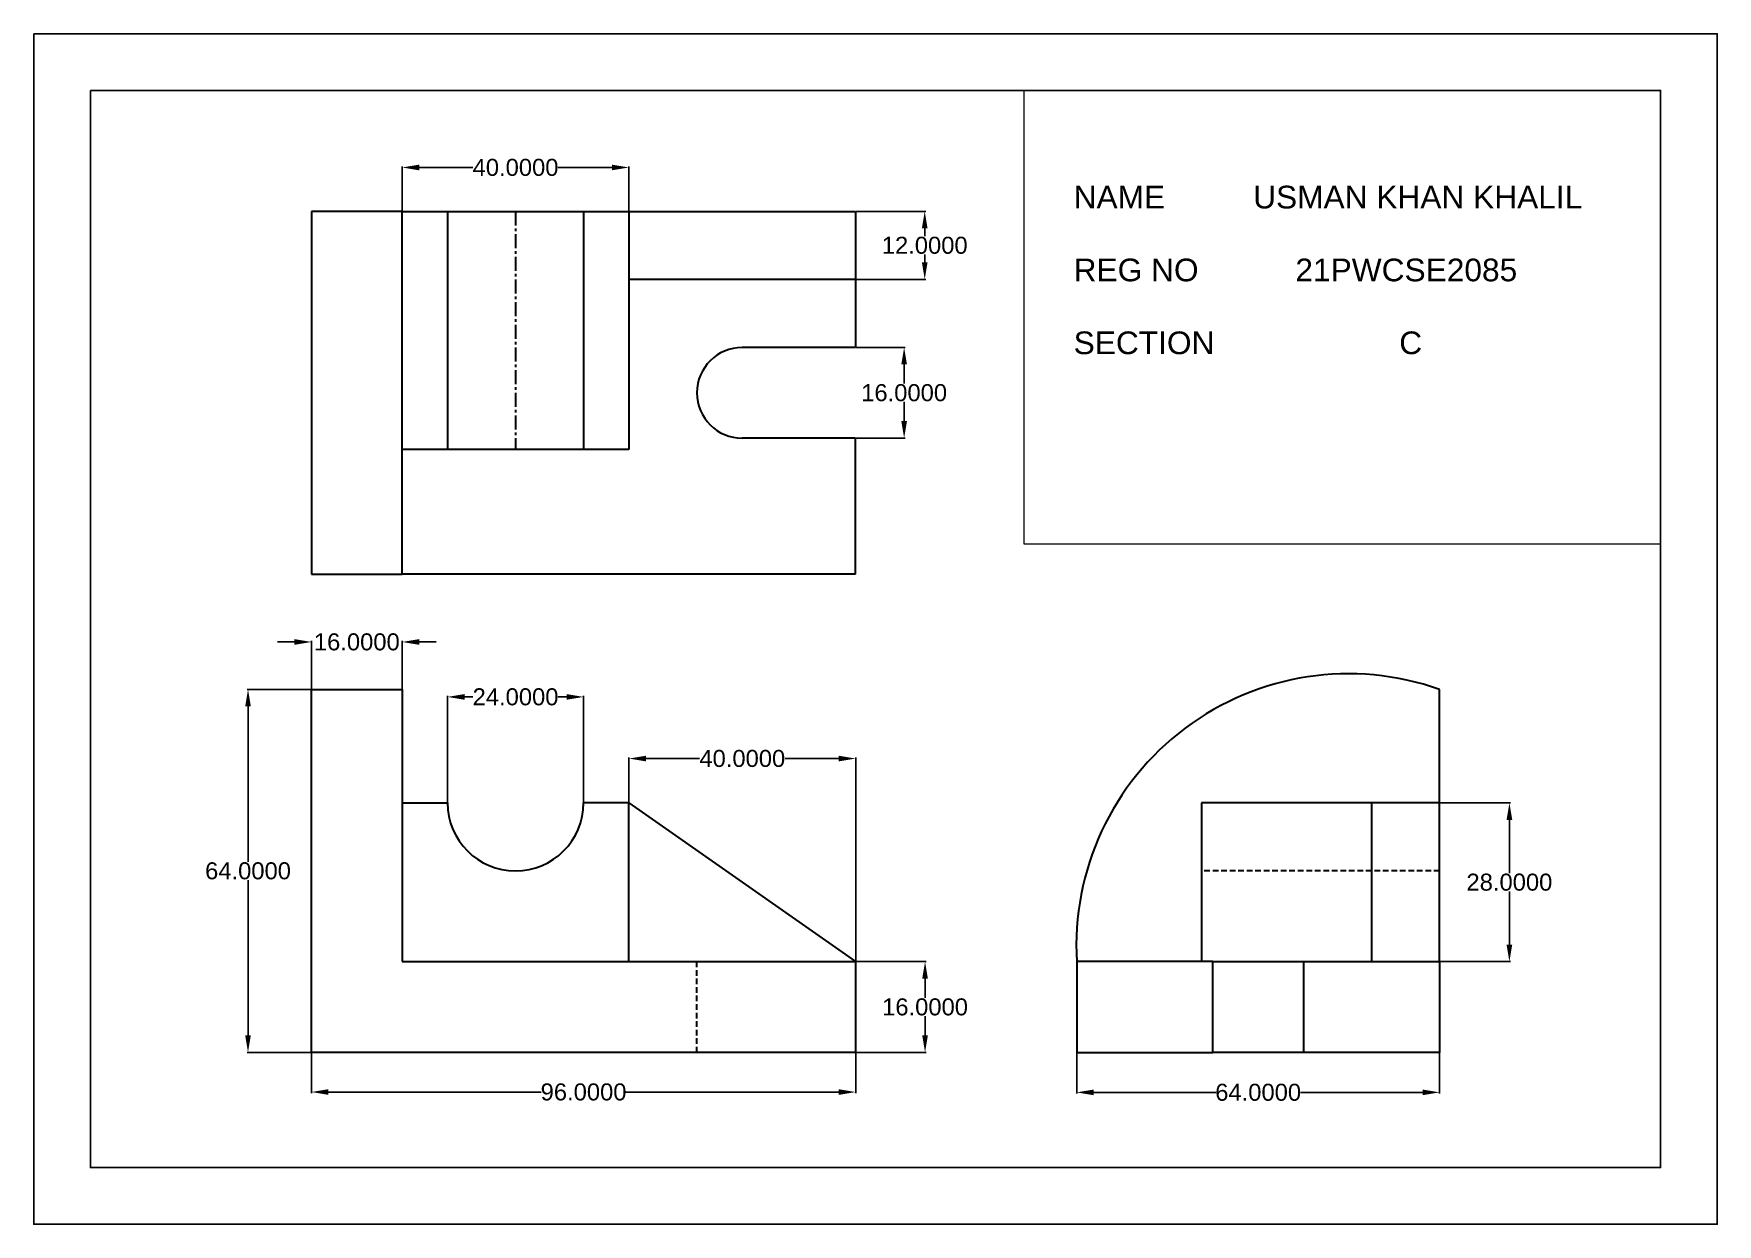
# Model space of a CAD drawing. Header units: inches. Extents: x 20 to 317, y -193 to 17.
import ezdxf

# ---------------------------------------------------------------- set-up
doc = ezdxf.new("R2010")
doc.units = ezdxf.units.IN
doc.header["$MEASUREMENT"] = 0
doc.linetypes.add('CENTERX2', pattern=[4, 2.5, -0.5, 0.5, -0.5])
doc.linetypes.add('DASHEDX2', pattern=[1.5, 1, -0.5])
for name, color, linetype, lineweight in [('center line', 3, 'CENTERX2', 30), ('diamension', 1, 'Continuous', 5), ('FV TV RSV', 5, 'Continuous', 30), ('hidden lines', 4, 'DASHEDX2', 30), ('sheet division', 6, 'Continuous', 5)]:
    doc.layers.add(name, color=color, linetype=linetype, lineweight=lineweight)
doc.styles.get("Standard").update_dxf_attribs({"font": 'arial.ttf'})
doc.dimstyles.get("Standard").update_dxf_attribs({"dimtxt": 3, "dimasz": 3, "dimexe": 0.18, "dimexo": 0.0625, "dimgap": 0.09, "dimtad": 0, "dimtih": 1, "dimtoh": 1, "dimdec": 4, "dimzin": 0, "dimdsep": 46, "dimtxsty": 'Standard', "dimcen": 0.09, "dimadec": 0, "dimazin": 0, "dimtfac": 1, "dimtdec": 4, "dimtofl": 0, "dimtmove": 0, "dimatfit": 3, "dimfxl": 1, "dimtolj": 1, "dimtzin": 0, "dimarcsym": 0})

# ---------------------------------------------------------------- blocks, each defined once
blk = doc.blocks.new('*D2')
at = {"layer": 'Defpoints', "color": 0, "transparency": 16777216}
for p in [(69.05, -162.23), (165.05, -162.23), (165.05, -169.23)]:
    blk.add_point(p, dxfattribs=at)
at = {"layer": 'diamension', "color": 0, "lineweight": -2, "transparency": 16777216}
for p, q in [((69.05, -162.29), (69.05, -169.41)), ((165.05, -162.29), (165.05, -169.41)), ((72.05, -169.23), (109.57, -169.23)), ((162.05, -169.23), (124.53, -169.23))]:
    blk.add_line(p, q, dxfattribs=at)
at = {"layer": 'diamension', "color": 0, "transparency": 16777216}
for points in [[(72.05, -168.73), (72.05, -169.73), (69.05, -169.23)], [(162.05, -168.73), (162.05, -169.73), (165.05, -169.23)]]:
    blk.add_solid(points, dxfattribs=at)
at = {"layer": 'diamension', "color": 0, "transparency": 16777216, "insert": (117.05, -169.23), "char_height": 3, "attachment_point": 5}
blk.add_mtext('\\A1;96.0000', dxfattribs=at)
blk = doc.blocks.new('*D3')
at = {"layer": 'Defpoints', "color": 0, "transparency": 16777216}
for p in [(57.86, -98.23), (69.05, -98.23), (69.05, -162.23)]:
    blk.add_point(p, dxfattribs=at)
at = {"layer": 'diamension', "color": 0, "lineweight": -2, "transparency": 16777216}
for p, q in [((68.99, -98.23), (57.68, -98.23)), ((57.86, -101.23), (57.86, -128.61)), ((57.86, -159.23), (57.86, -131.85)), ((68.99, -162.23), (57.68, -162.23))]:
    blk.add_line(p, q, dxfattribs=at)
at = {"layer": 'diamension', "color": 0, "transparency": 16777216}
for points in [[(57.36, -101.23), (58.36, -101.23), (57.86, -98.23)], [(57.36, -159.23), (58.36, -159.23), (57.86, -162.23)]]:
    blk.add_solid(points, dxfattribs=at)
at = {"layer": 'diamension', "color": 0, "transparency": 16777216, "insert": (57.86, -130.23), "char_height": 3, "attachment_point": 5}
blk.add_mtext('\\A1;64.0000', dxfattribs=at)
blk = doc.blocks.new('*D4')
at = {"layer": 'Defpoints', "color": 0, "transparency": 16777216}
for p in [(165.05, -146.23), (165.05, -162.23), (177.29, -162.23)]:
    blk.add_point(p, dxfattribs=at)
at = {"layer": 'diamension', "color": 0, "lineweight": -2, "transparency": 16777216}
for p, q in [((165.11, -146.23), (177.47, -146.23)), ((177.29, -149.23), (177.29, -152.61)), ((177.29, -159.23), (177.29, -155.85)), ((165.11, -162.23), (177.47, -162.23))]:
    blk.add_line(p, q, dxfattribs=at)
at = {"layer": 'diamension', "color": 0, "transparency": 16777216}
for points in [[(176.79, -149.23), (177.79, -149.23), (177.29, -146.23)], [(176.79, -159.23), (177.79, -159.23), (177.29, -162.23)]]:
    blk.add_solid(points, dxfattribs=at)
at = {"layer": 'diamension', "color": 0, "transparency": 16777216, "insert": (177.29, -154.23), "char_height": 3, "attachment_point": 5}
blk.add_mtext('\\A1;16.0000', dxfattribs=at)
blk = doc.blocks.new('*D5')
at = {"layer": 'Defpoints', "color": 0, "transparency": 16777216}
for p in [(85.05, -89.85), (69.05, -98.23), (85.05, -98.23)]:
    blk.add_point(p, dxfattribs=at)
at = {"layer": 'diamension', "color": 0, "lineweight": -2, "transparency": 16777216}
for p, q in [((66.05, -89.85), (63.05, -89.85)), ((69.05, -98.17), (69.05, -89.67)), ((85.05, -98.17), (85.05, -89.67)), ((88.05, -89.85), (91.05, -89.85))]:
    blk.add_line(p, q, dxfattribs=at)
at = {"layer": 'diamension', "color": 0, "transparency": 16777216}
for points in [[(66.05, -89.35), (66.05, -90.35), (69.05, -89.85)], [(88.05, -89.35), (88.05, -90.35), (85.05, -89.85)]]:
    blk.add_solid(points, dxfattribs=at)
at = {"layer": 'diamension', "color": 0, "transparency": 16777216, "insert": (77.05, -89.85), "char_height": 3, "attachment_point": 5}
blk.add_mtext('\\A1;16.0000', dxfattribs=at)
blk = doc.blocks.new('*D6')
at = {"layer": 'Defpoints', "color": 0, "transparency": 16777216}
for p in [(204.05, -162.23), (268.05, -162.23), (268.05, -169.29)]:
    blk.add_point(p, dxfattribs=at)
at = {"layer": 'diamension', "color": 0, "lineweight": -2, "transparency": 16777216}
for p, q in [((204.05, -162.29), (204.05, -169.47)), ((268.05, -162.29), (268.05, -169.47)), ((207.05, -169.29), (228.56, -169.29)), ((265.05, -169.29), (243.53, -169.29))]:
    blk.add_line(p, q, dxfattribs=at)
at = {"layer": 'diamension', "color": 0, "transparency": 16777216}
for points in [[(207.05, -168.79), (207.05, -169.79), (204.05, -169.29)], [(265.05, -168.79), (265.05, -169.79), (268.05, -169.29)]]:
    blk.add_solid(points, dxfattribs=at)
at = {"layer": 'diamension', "color": 0, "transparency": 16777216, "insert": (236.05, -169.29), "char_height": 3, "attachment_point": 5}
blk.add_mtext('\\A1;64.0000', dxfattribs=at)
blk = doc.blocks.new('*D7')
at = {"layer": 'Defpoints', "color": 0, "transparency": 16777216}
for p in [(165.05, -110.41), (125.05, -118.23), (165.05, -146.23)]:
    blk.add_point(p, dxfattribs=at)
at = {"layer": 'diamension', "color": 0, "lineweight": -2, "transparency": 16777216}
for p, q in [((125.05, -118.17), (125.05, -110.23)), ((128.05, -110.41), (137.51, -110.41)), ((162.05, -110.41), (152.59, -110.41)), ((165.05, -146.17), (165.05, -110.23))]:
    blk.add_line(p, q, dxfattribs=at)
at = {"layer": 'diamension', "color": 0, "transparency": 16777216}
for points in [[(128.05, -109.91), (128.05, -110.91), (125.05, -110.41)], [(162.05, -109.91), (162.05, -110.91), (165.05, -110.41)]]:
    blk.add_solid(points, dxfattribs=at)
at = {"layer": 'diamension', "color": 0, "transparency": 16777216, "insert": (145.05, -110.41), "char_height": 3, "attachment_point": 5}
blk.add_mtext('\\A1;40.0000', dxfattribs=at)
blk = doc.blocks.new('*D8')
at = {"layer": 'Defpoints', "color": 0, "transparency": 16777216}
for p in [(117.05, -99.54), (93.05, -118.23), (117.05, -118.23)]:
    blk.add_point(p, dxfattribs=at)
at = {"layer": 'diamension', "color": 0, "lineweight": -2, "transparency": 16777216}
for p, q in [((93.05, -118.17), (93.05, -99.36)), ((96.05, -99.54), (97.54, -99.54)), ((114.05, -99.54), (112.55, -99.54)), ((117.05, -118.17), (117.05, -99.36))]:
    blk.add_line(p, q, dxfattribs=at)
at = {"layer": 'diamension', "color": 0, "transparency": 16777216}
for points in [[(96.05, -99.04), (96.05, -100.04), (93.05, -99.54)], [(114.05, -99.04), (114.05, -100.04), (117.05, -99.54)]]:
    blk.add_solid(points, dxfattribs=at)
at = {"layer": 'diamension', "color": 0, "transparency": 16777216, "insert": (105.05, -99.54), "char_height": 3, "attachment_point": 5}
blk.add_mtext('\\A1;24.0000', dxfattribs=at)
blk = doc.blocks.new('*D9')
at = {"layer": 'Defpoints', "color": 0, "transparency": 16777216}
for p in [(165.05, -37.9), (165.05, -53.9), (173.6, -53.9)]:
    blk.add_point(p, dxfattribs=at)
at = {"layer": 'diamension', "color": 0, "lineweight": -2, "transparency": 16777216}
for p, q in [((165.11, -37.9), (173.78, -37.9)), ((173.6, -40.9), (173.6, -44.28)), ((173.6, -50.9), (173.6, -47.52)), ((165.11, -53.9), (173.78, -53.9))]:
    blk.add_line(p, q, dxfattribs=at)
at = {"layer": 'diamension', "color": 0, "transparency": 16777216}
for points in [[(173.1, -40.9), (174.1, -40.9), (173.6, -37.9)], [(173.1, -50.9), (174.1, -50.9), (173.6, -53.9)]]:
    blk.add_solid(points, dxfattribs=at)
at = {"layer": 'diamension', "color": 0, "transparency": 16777216, "insert": (173.6, -45.9), "char_height": 3, "attachment_point": 5}
blk.add_mtext('\\A1;16.0000', dxfattribs=at)
blk = doc.blocks.new('*D10')
at = {"layer": 'Defpoints', "color": 0, "transparency": 16777216}
for p in [(85.05, -6.16), (85.05, -13.9), (125.05, -13.9)]:
    blk.add_point(p, dxfattribs=at)
at = {"layer": 'diamension', "color": 0, "lineweight": -2, "transparency": 16777216}
for p, q in [((85.05, -13.84), (85.05, -5.98)), ((88.05, -6.16), (97.51, -6.16)), ((122.05, -6.16), (112.59, -6.16)), ((125.05, -13.84), (125.05, -5.98))]:
    blk.add_line(p, q, dxfattribs=at)
at = {"layer": 'diamension', "color": 0, "transparency": 16777216}
for points in [[(88.05, -5.66), (88.05, -6.66), (85.05, -6.16)], [(122.05, -5.66), (122.05, -6.66), (125.05, -6.16)]]:
    blk.add_solid(points, dxfattribs=at)
at = {"layer": 'diamension', "color": 0, "transparency": 16777216, "insert": (105.05, -6.16), "char_height": 3, "attachment_point": 5}
blk.add_mtext('\\A1;40.0000', dxfattribs=at)
blk = doc.blocks.new('*D11')
at = {"layer": 'Defpoints', "color": 0, "transparency": 16777216}
for p in [(165.05, -13.9), (165.05, -25.9), (177.23, -25.9)]:
    blk.add_point(p, dxfattribs=at)
at = {"layer": 'diamension', "color": 0, "lineweight": -2, "transparency": 16777216}
for p, q in [((165.11, -13.9), (177.41, -13.9)), ((177.23, -16.9), (177.23, -18.28)), ((177.23, -22.9), (177.23, -21.52)), ((165.11, -25.9), (177.41, -25.9))]:
    blk.add_line(p, q, dxfattribs=at)
at = {"layer": 'diamension', "color": 0, "transparency": 16777216}
for points in [[(176.73, -16.9), (177.73, -16.9), (177.23, -13.9)], [(176.73, -22.9), (177.73, -22.9), (177.23, -25.9)]]:
    blk.add_solid(points, dxfattribs=at)
at = {"layer": 'diamension', "color": 0, "transparency": 16777216, "insert": (177.23, -19.9), "char_height": 3, "attachment_point": 5}
blk.add_mtext('\\A1;12.0000', dxfattribs=at)
blk = doc.blocks.new('*D12')
at = {"layer": 'Defpoints', "color": 0, "transparency": 16777216}
for p in [(268.05, -118.23), (268.05, -146.23), (280.37, -146.23)]:
    blk.add_point(p, dxfattribs=at)
at = {"layer": 'diamension', "color": 0, "lineweight": -2, "transparency": 16777216}
for p, q in [((268.11, -118.23), (280.55, -118.23)), ((280.37, -121.23), (280.37, -130.61)), ((280.37, -143.23), (280.37, -133.85)), ((268.11, -146.23), (280.55, -146.23))]:
    blk.add_line(p, q, dxfattribs=at)
at = {"layer": 'diamension', "color": 0, "transparency": 16777216}
for points in [[(279.87, -121.23), (280.87, -121.23), (280.37, -118.23)], [(279.87, -143.23), (280.87, -143.23), (280.37, -146.23)]]:
    blk.add_solid(points, dxfattribs=at)
at = {"layer": 'diamension', "color": 0, "transparency": 16777216, "insert": (280.37, -132.23), "char_height": 3, "attachment_point": 5}
blk.add_mtext('\\A1;28.0000', dxfattribs=at)

msp = doc.modelspace()

# ---------------------------------------------------------------- linework, layer by layer
for points in [[(20.04791, 17.43832), (317.04791, 17.43832), (317.04791, -192.56168), (20.04791, -192.56168)], [(30.04791, 7.43832), (307.04791, 7.43832), (307.04791, -182.56168), (30.04791, -182.56168)]]:
    msp.add_lwpolyline(points, close=True)
at = {"layer": 'center line'}
msp.add_line((105.04791, -13.90168), (105.04791, -55.90168), dxfattribs=at)
at = {"layer": 'FV TV RSV'}
for p, q in [((69.04791, -13.90168), (69.04791, -77.90168)), ((85.04791, -13.90168), (69.04791, -13.90168)), ((85.04791, -77.90168), (85.04791, -13.90168)), ((85.04791, -13.90168), (93.04791, -13.90168)), ((93.04791, -13.90168), (93.04791, -55.90168)), ((93.04791, -13.90168), (117.04791, -13.90168)), ((117.04791, -13.90168), (117.04791, -55.90168)), ((117.04791, -13.90168), (125.04791, -13.90168)), ((125.04791, -13.90168), (125.04791, -55.90168)), ((125.04791, -13.90168), (165.04791, -13.90168)), ((165.04791, -13.90168), (165.04791, -25.90168)), ((165.04791, -25.90168), (125.04791, -25.90168)), ((165.04791, -25.90168), (165.04791, -37.90168)), ((165.04791, -37.90168), (145.04791, -37.90168)), ((93.04791, -55.90168), (85.04791, -55.90168)), ((117.04791, -55.90168), (93.04791, -55.90168)), ((125.04791, -55.90168), (117.04791, -55.90168)), ((165.04791, -53.90168), (145.04791, -53.90168)), ((165.04791, -77.90168), (165.04791, -53.90168)), ((69.04791, -77.90168), (85.04791, -77.90168)), ((165.04791, -77.90168), (85.04791, -77.90168)), ((69.04791, -162.23168), (69.04791, -98.23168)), ((69.04791, -98.23168), (85.04791, -98.23168)), ((85.04791, -98.23168), (85.04791, -146.23168)), ((268.04791, -118.23168), (268.04791, -98.23168)), ((85.04791, -118.23168), (93.04791, -118.23168)), ((125.04791, -118.23168), (117.04791, -118.23168)), ((125.04791, -146.23168), (125.04791, -118.23168)), ((125.04791, -118.23168), (165.04791, -146.23168)), ((256.04791, -118.23168), (226.04791, -118.23168)), ((226.04791, -118.23168), (226.04791, -146.23168)), ((268.04791, -118.23168), (256.04791, -118.23168)), ((256.04791, -118.23168), (256.04791, -146.23168)), ((268.04791, -146.23168), (268.04791, -118.23168)), ((85.04791, -146.23168), (165.04791, -146.23168)), ((165.04791, -146.23168), (165.04791, -162.23168)), ((228.04791, -146.23168), (204.04791, -146.23168)), ((204.04791, -146.23168), (204.04791, -162.23168)), ((228.04791, -162.23168), (228.04791, -146.23168)), ((228.04791, -146.23168), (244.04791, -146.23168)), ((244.04791, -146.23168), (244.04791, -162.23168)), ((244.04791, -146.23168), (268.04791, -146.23168)), ((268.04791, -146.23168), (268.04791, -162.23168)), ((165.04791, -162.23168), (69.04791, -162.23168)), ((204.04791, -162.23168), (228.04791, -162.23168)), ((244.04791, -162.23168), (228.04791, -162.23168)), ((268.04791, -162.23168), (244.04791, -162.23168))]:
    msp.add_line(p, q, dxfattribs=at)
for centre, radius, start, end in [((145.04791, -45.90168), 8, 90, 270), ((251.96771, -143.45808), 48, 70.4272074, 183.3125879), ((105.04791, -118.23168), 12, 180, 0)]:
    msp.add_arc(centre, radius, start, end, dxfattribs=at)
at = {"layer": 'hidden lines'}
for p, q in [((268.04791, -130.23168), (226.04791, -130.23168)), ((137.04791, -162.23168), (137.04791, -146.23168))]:
    msp.add_line(p, q, dxfattribs=at)
at = {"layer": 'sheet division'}
for p, q in [((307.04791, 7.43832), (194.72548, 7.43832)), ((194.72548, 7.43832), (194.72548, -72.56168)), ((307.04791, 7.43832), (307.04791, 7.43832)), ((307.04791, 7.43832), (307.04791, 7.43832)), ((307.04791, 7.43832), (307.04791, 7.43832)), ((307.04791, 7.43832), (307.04791, 7.43832)), ((307.04791, 7.43832), (307.04791, 7.43832)), ((307.04791, 7.43832), (307.04791, 7.43832)), ((307.04791, 7.43832), (307.04791, 7.43832)), ((307.04791, 7.43832), (307.04791, 7.43832)), ((307.04791, 7.43832), (307.04791, 7.43832)), ((307.04791, 7.43832), (307.04791, 7.43832)), ((307.04791, 7.43832), (307.04791, -72.56168)), ((307.04791, 7.43832), (307.04791, 7.43832)), ((194.72548, -72.56168), (307.04791, -72.56168))]:
    msp.add_line(p, q, dxfattribs=at)

# ---------------------------------------------------------------- texts
for s, p in [('NAME          USMAN KHAN KHALIL', (203.50039, -13.3835)), ('REG NO           21PWCSE2085', (203.50039, -26.2348)), ('SECTION                     C', (203.50039, -39.08609))]:
    msp.add_text(s, height=4, dxfattribs=at).set_placement(p)

# ---------------------------------------------------------------- dimensions: what is measured, and where the dimension line sits
at = {"layer": 'diamension'}
for base, p1, p2, picture, middle in [((85.04791, -6.16401), (125.04791, -13.90168), (85.04791, -13.90168), '*D10', (105.04791, -6.16401)), ((85.04791, -89.85408), (69.04791, -98.23168), (85.04791, -98.23168), '*D5', (77.04791, -89.85408)), ((117.04791, -99.53561), (93.04791, -118.23168), (117.04791, -118.23168), '*D8', (105.04791, -99.53561)), ((165.04791, -110.41385), (125.04791, -118.23168), (165.04791, -146.23168), '*D7', (145.04791, -110.41385)), ((165.04791, -169.22551), (69.04791, -162.23168), (165.04791, -162.23168), '*D2', (117.04791, -169.22551)), ((268.04791, -169.29448), (204.04791, -162.23168), (268.04791, -162.23168), '*D6', (236.04791, -169.29448))]:
    dim = msp.add_linear_dim(base=base, p1=p1, p2=p2, dimstyle='Standard', dxfattribs=at)
    dim.commit()
    dim.dimension.update_dxf_attribs({"geometry": picture, "text_midpoint": middle})
for base, p1, p2, picture, middle in [((177.23026, -25.90168), (165.04791, -13.90168), (165.04791, -25.90168), '*D11', (177.23026, -19.90168)), ((173.60118, -53.90168), (165.04791, -37.90168), (165.04791, -53.90168), '*D9', (173.60118, -45.90168)), ((57.85514, -98.23168), (69.04791, -162.23168), (69.04791, -98.23168), '*D3', (57.85514, -130.23168)), ((280.3665, -146.23168), (268.04791, -118.23168), (268.04791, -146.23168), '*D12', (280.3665, -132.23168)), ((177.29252, -162.23168), (165.04791, -146.23168), (165.04791, -162.23168), '*D4', (177.29252, -154.23168))]:
    dim = msp.add_linear_dim(base=base, p1=p1, p2=p2, angle=90, dimstyle='Standard', dxfattribs=at)
    dim.commit()
    dim.dimension.update_dxf_attribs({"geometry": picture, "text_midpoint": middle})

doc.saveas('drawing.dxf')
